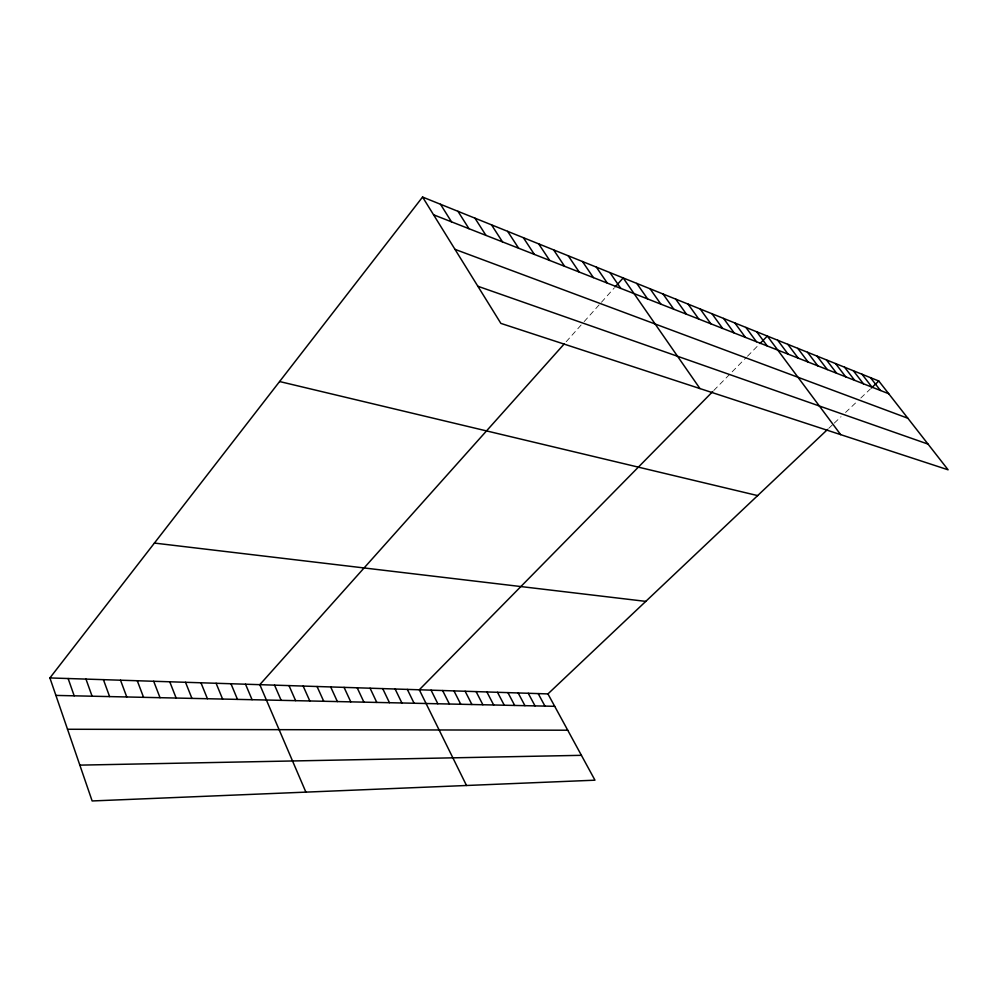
<?xml version="1.0" encoding="UTF-8"?>
<svg xmlns="http://www.w3.org/2000/svg" width="998" height="998" viewBox="0 0 998 998"><rect width="100%" height="100%" fill="white"/><g stroke="black" fill="none" stroke-linecap="round" stroke-linejoin="round"><path stroke-width="0.75" stroke-dasharray="4.99 3.74" d="M566.165 341.765L583.144 322.753M584.154 321.63L600.409 303.429M601.432 302.282L614.444 287.723M713.807 390.468L746.442 357.296M747.477 356.249L758.942 344.597M828.714 428.379L833.18 424.15M834.303 423.09L841.015 416.74M845.543 412.461L856.621 401.982M860.812 398.015L870.306 389.045"/><path stroke-width="1.5" d="M49.9 677.941L547.939 693.909L594.97 780.187L92.14 800.957L49.9 677.941L422.566 197.043L878.801 381.011L948.1 469.809L500.871 323.389L422.566 197.043M564.194 343.961L259.817 684.665L305.887 792.125M615.404 286.638L623.176 277.943L699.96 388.571M712.722 391.565L419.297 689.78L466.503 785.488M759.989 343.524L767.337 336.064L840.653 434.629M547.939 693.909L827.604 429.427M871.366 388.035L878.801 381.011M79.84 765.129L581.422 755.324M67.527 729.264L567.737 730.212M55.9 695.419L554.713 706.322M154.416 543.074L645.781 601.382M279.59 381.535L757.632 495.594M477.855 286.251L928.04 444.11M454.988 249.35L907.856 418.249M433.569 214.782L888.719 393.723M870.481 377.656L880.448 390.468M862.01 374.238L872.015 387.162M853.377 370.757L863.42 383.781M844.558 367.202L854.662 380.338M835.576 363.584L845.718 376.82M826.419 359.891L836.598 373.227M817.063 356.124L827.292 369.572M807.532 352.269L817.799 365.842M797.789 348.352L808.106 362.024M787.846 344.335L798.213 358.145M777.704 340.243L788.108 354.165M756.746 331.798L767.225 345.957M745.93 327.431L756.447 341.728M734.865 322.978L745.431 337.386M723.562 318.412L734.166 332.958M711.998 313.759L722.652 328.429M700.184 308.981L710.863 323.801M688.084 304.116L698.8 319.061M675.708 299.113L686.462 314.208M663.046 294.011L673.825 309.243M650.072 288.784L660.888 304.153M636.786 283.42L647.627 298.938M609.928 272.591L620.818 288.41M596.355 267.127L607.283 283.083M582.458 261.513L593.398 277.619M568.224 255.775L579.189 272.03M553.641 249.899L564.619 266.304M538.683 243.861L549.686 260.441M523.364 237.686L534.367 254.415M507.633 231.349L518.648 248.24M491.503 224.837L502.518 241.903M474.948 218.163L485.964 235.391M457.957 211.314L468.973 228.704M440.505 204.278L451.508 221.843M538.184 693.598L544.958 706.11M528.254 693.273L535.028 705.885M518.174 692.949L524.948 705.673M507.92 692.624L514.694 705.449M497.491 692.288L504.277 705.212M486.887 691.951L493.673 704.987M476.096 691.602L482.882 704.75M465.13 691.252L471.917 704.513M453.965 690.89L460.752 704.264M442.613 690.529L449.387 704.014M431.061 690.154L437.835 703.765M407.321 689.393L414.083 703.241M395.121 689.007L401.882 702.979M382.708 688.608L389.457 702.704M370.071 688.208L376.795 702.43M357.184 687.784L363.908 702.143M344.061 687.373L350.772 701.856M330.687 686.936L337.374 701.569M317.052 686.499L323.726 701.27M303.155 686.063L309.817 700.97M288.996 685.601L295.62 700.658M274.55 685.139L281.149 700.334M245.52 684.204L252.07 699.698M230.962 683.742L237.474 699.386M216.104 683.268L222.591 699.062M200.96 682.782L207.422 698.725M185.516 682.283L191.928 698.388M169.76 681.784L176.135 698.039M153.68 681.26L160.017 697.689M137.275 680.736L143.562 697.328M120.521 680.199L126.758 696.966M103.418 679.65L109.605 696.592M85.965 679.089L92.09 696.205M68.126 678.515L74.189 695.818"/></g></svg>
